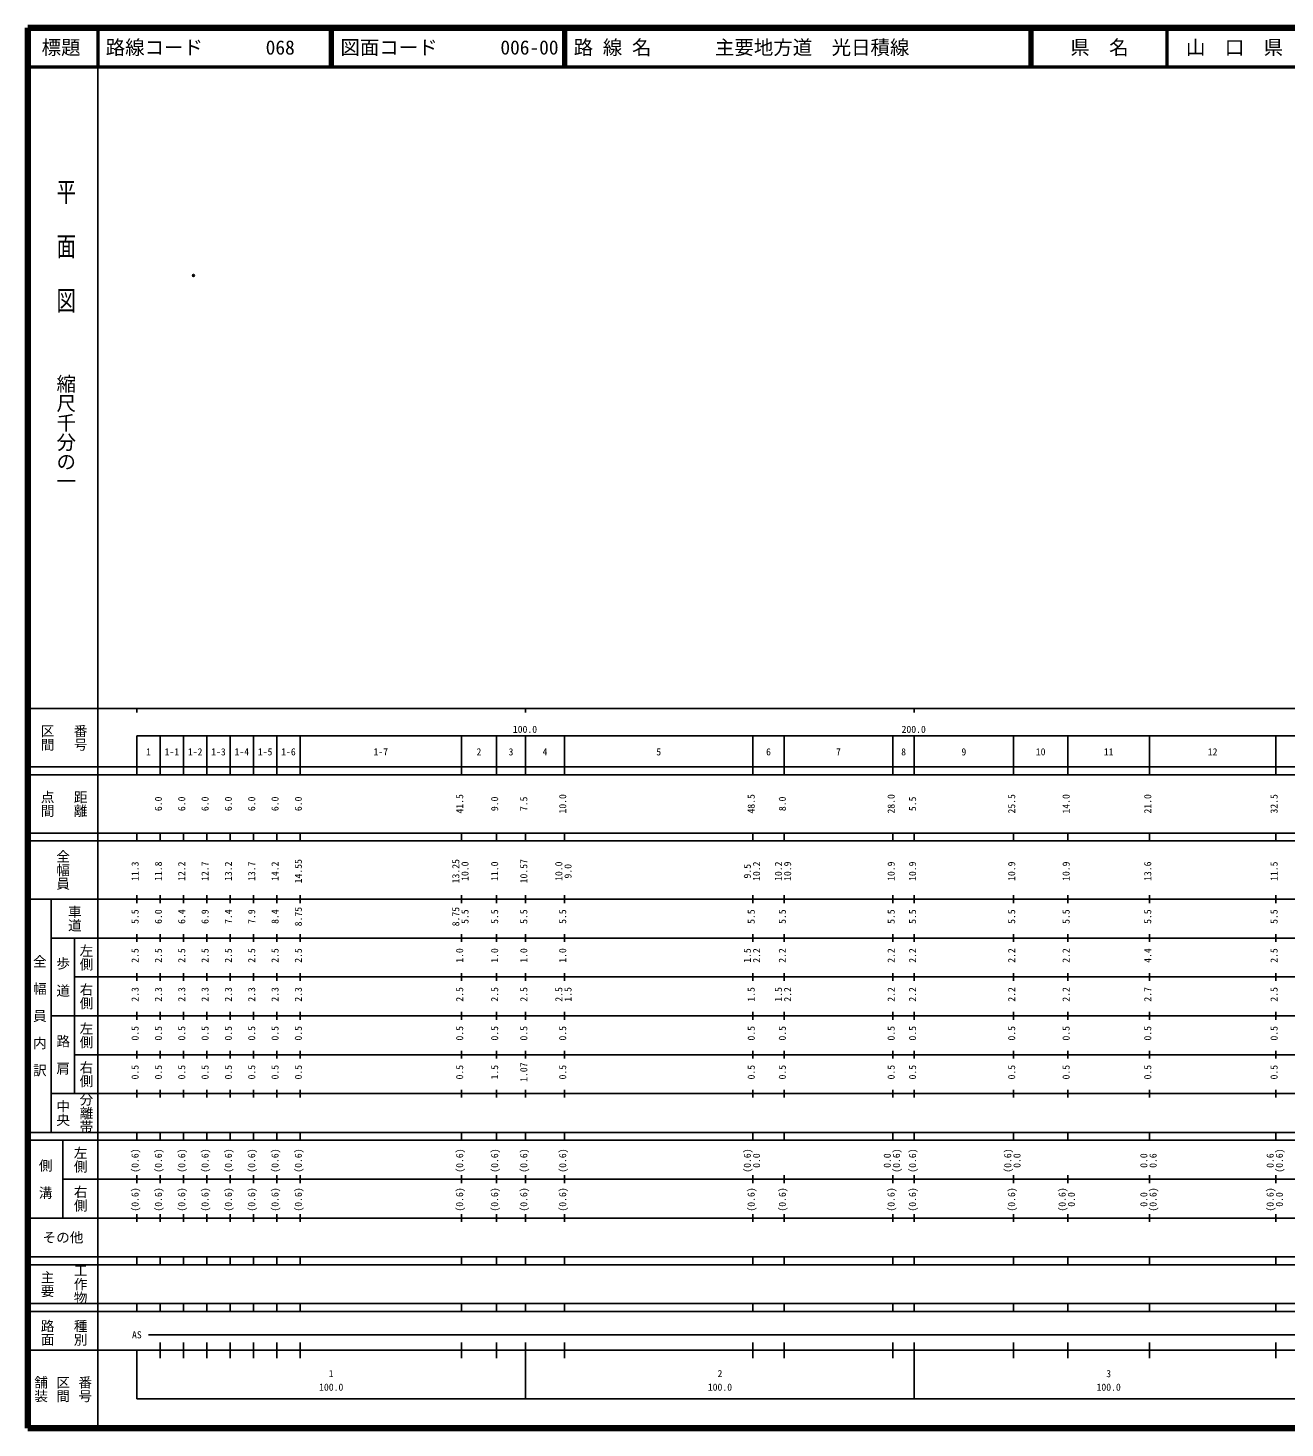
# Model space of a CAD drawing. Units: millimetres on the paper. Extents: x 40 to 680, y 20 to 380.
# Drawn here: x 40 to 363.4, y 20 to 380 of the extents above; entities that cross this region are included whole.
import ezdxf
from ezdxf.enums import TextEntityAlignment as Align

# ---------------------------------------------------------------- set-up
doc = ezdxf.new("R2010")
doc.units = ezdxf.units.MM
doc.header["$PDMODE"] = 32
doc.header["$PDSIZE"] = 0.5
doc.layers.add('M-OTRS', color=6, linetype='Continuous')
doc.layers.add('M-TTL-TXT', color=7, linetype='Continuous')
for name, color, linetype, lineweight in [('M-TTL', 2, 'Continuous', 140), ('M-TTL-BAND', 7, 'Continuous', 25), ('M-TTL-LINE', 7, 'Continuous', 50)]:
    doc.layers.add(name, color=color, linetype=linetype, lineweight=lineweight)
doc.styles.add('@ＭＳ ゴシック', font='')
doc.styles.add('ＭＳ ゴシック', font='')
doc.styles.get('@ＭＳ ゴシック').set_extended_font_data('@MS Gothic')
doc.styles.get('ＭＳ ゴシック').set_extended_font_data('MS Gothic')

msp = doc.modelspace()

# ---------------------------------------------------------------- linework, layer by layer
at = {"layer": 'M-OTRS'}
msp.add_point((82.571, 316.367), dxfattribs=at)
at = {"layer": 'M-TTL'}
for p, q in [((40, 380), (40, 20)), ((680, 380), (40, 380)), ((40, 20), (680, 20))]:
    msp.add_line(p, q, dxfattribs=at)
at = {"layer": 'M-TTL-BAND'}
for p, q in [((58, 370), (58, 20)), ((40, 205), (579, 205)), ((68, 205), (68, 204)), ((168, 205), (168, 204)), ((268, 205), (268, 204)), ((68, 198), (579, 198)), ((68, 198), (68, 188)), ((74, 188), (74, 198)), ((80, 188), (80, 198)), ((86, 188), (86, 198)), ((92, 188), (92, 198)), ((98, 188), (98, 198)), ((104, 188), (104, 198)), ((110, 188), (110, 198)), ((151.5, 188), (151.5, 198)), ((160.5, 188), (160.5, 198)), ((168, 188), (168, 198)), ((178, 188), (178, 198)), ((226.5, 188), (226.5, 198)), ((234.5, 188), (234.5, 198)), ((262.5, 188), (262.5, 198)), ((268, 188), (268, 198)), ((293.5, 188), (293.5, 198)), ((307.5, 188), (307.5, 198)), ((328.5, 188), (328.5, 198)), ((361, 188), (361, 198)), ((40, 190), (579, 190)), ((40, 188), (579, 188)), ((40, 173), (579, 173)), ((68, 171), (68, 173)), ((74, 171), (74, 173)), ((80, 171), (80, 173)), ((86, 171), (86, 173)), ((92, 171), (92, 173)), ((98, 171), (98, 173)), ((104, 171), (104, 173)), ((110, 171), (110, 173)), ((151.5, 171), (151.5, 173)), ((160.5, 171), (160.5, 173)), ((168, 171), (168, 173)), ((178, 171), (178, 173)), ((226.5, 171), (226.5, 173)), ((234.5, 171), (234.5, 173)), ((262.5, 171), (262.5, 173)), ((268, 171), (268, 173)), ((293.5, 171), (293.5, 173)), ((307.5, 171), (307.5, 173)), ((328.5, 171), (328.5, 173)), ((361, 171), (361, 173)), ((40, 171), (579, 171)), ((40, 156), (579, 156)), ((46, 96), (46, 156)), ((68, 155), (68, 157)), ((74, 155), (74, 157)), ((80, 155), (80, 157)), ((86, 155), (86, 157)), ((92, 155), (92, 157)), ((98, 155), (98, 157)), ((104, 155), (104, 157)), ((110, 155), (110, 157)), ((151.5, 155), (151.5, 157)), ((160.5, 155), (160.5, 157)), ((168, 155), (168, 157)), ((178, 155), (178, 157)), ((226.5, 155), (226.5, 157)), ((234.5, 155), (234.5, 157)), ((262.5, 155), (262.5, 157)), ((268, 155), (268, 157)), ((293.5, 155), (293.5, 157)), ((307.5, 155), (307.5, 157)), ((328.5, 155), (328.5, 157)), ((361, 155), (361, 157)), ((46, 146), (579, 146)), ((52, 146), (52, 106)), ((68, 145), (68, 147)), ((74, 145), (74, 147)), ((80, 145), (80, 147)), ((86, 145), (86, 147)), ((92, 145), (92, 147)), ((98, 145), (98, 147)), ((104, 145), (104, 147)), ((110, 145), (110, 147)), ((151.5, 145), (151.5, 147)), ((160.5, 145), (160.5, 147)), ((168, 145), (168, 147)), ((178, 145), (178, 147)), ((226.5, 145), (226.5, 147)), ((234.5, 145), (234.5, 147)), ((262.5, 145), (262.5, 147)), ((268, 145), (268, 147)), ((293.5, 145), (293.5, 147)), ((307.5, 145), (307.5, 147)), ((328.5, 145), (328.5, 147)), ((361, 145), (361, 147)), ((68, 135), (68, 137)), ((74, 135), (74, 137)), ((80, 135), (80, 137)), ((86, 135), (86, 137)), ((92, 135), (92, 137)), ((98, 135), (98, 137)), ((104, 135), (104, 137)), ((110, 135), (110, 137)), ((151.5, 135), (151.5, 137)), ((160.5, 135), (160.5, 137)), ((168, 135), (168, 137)), ((178, 135), (178, 137)), ((226.5, 135), (226.5, 137)), ((234.5, 135), (234.5, 137)), ((262.5, 135), (262.5, 137)), ((268, 135), (268, 137)), ((293.5, 135), (293.5, 137)), ((307.5, 135), (307.5, 137)), ((328.5, 135), (328.5, 137)), ((361, 135), (361, 137)), ((52, 136), (579, 136)), ((46, 126), (579, 126)), ((68, 125), (68, 127)), ((74, 125), (74, 127)), ((80, 125), (80, 127)), ((86, 125), (86, 127)), ((92, 125), (92, 127)), ((98, 125), (98, 127)), ((104, 125), (104, 127)), ((110, 125), (110, 127)), ((151.5, 125), (151.5, 127)), ((160.5, 125), (160.5, 127)), ((168, 125), (168, 127)), ((178, 125), (178, 127)), ((226.5, 125), (226.5, 127)), ((234.5, 125), (234.5, 127)), ((262.5, 125), (262.5, 127)), ((268, 125), (268, 127)), ((293.5, 125), (293.5, 127)), ((307.5, 125), (307.5, 127)), ((328.5, 125), (328.5, 127)), ((361, 125), (361, 127)), ((52, 116), (579, 116)), ((68, 115), (68, 117)), ((74, 115), (74, 117)), ((80, 115), (80, 117)), ((86, 115), (86, 117)), ((92, 115), (92, 117)), ((98, 115), (98, 117)), ((104, 115), (104, 117)), ((110, 115), (110, 117)), ((151.5, 115), (151.5, 117)), ((160.5, 115), (160.5, 117)), ((168, 115), (168, 117)), ((178, 115), (178, 117)), ((226.5, 115), (226.5, 117)), ((234.5, 115), (234.5, 117)), ((262.5, 115), (262.5, 117)), ((268, 115), (268, 117)), ((293.5, 115), (293.5, 117)), ((307.5, 115), (307.5, 117)), ((328.5, 115), (328.5, 117)), ((361, 115), (361, 117)), ((46, 106), (579, 106)), ((68, 105), (68, 107)), ((74, 105), (74, 107)), ((80, 105), (80, 107)), ((86, 105), (86, 107)), ((92, 105), (92, 107)), ((98, 105), (98, 107)), ((104, 105), (104, 107)), ((110, 105), (110, 107)), ((151.5, 105), (151.5, 107)), ((160.5, 105), (160.5, 107)), ((168, 105), (168, 107)), ((178, 105), (178, 107)), ((226.5, 105), (226.5, 107)), ((234.5, 105), (234.5, 107)), ((262.5, 105), (262.5, 107)), ((268, 105), (268, 107)), ((293.5, 105), (293.5, 107)), ((307.5, 105), (307.5, 107)), ((328.5, 105), (328.5, 107)), ((361, 105), (361, 107)), ((40, 96), (579, 96)), ((40, 94), (579, 94)), ((49, 94), (49, 74)), ((68, 94), (68, 96)), ((74, 94), (74, 96)), ((80, 94), (80, 96)), ((86, 94), (86, 96)), ((92, 94), (92, 96)), ((98, 94), (98, 96)), ((104, 94), (104, 96)), ((110, 94), (110, 96)), ((151.5, 94), (151.5, 96)), ((160.5, 94), (160.5, 96)), ((168, 94), (168, 96)), ((178, 94), (178, 96)), ((226.5, 94), (226.5, 96)), ((234.5, 94), (234.5, 96)), ((262.5, 94), (262.5, 96)), ((268, 94), (268, 96)), ((293.5, 94), (293.5, 96)), ((307.5, 94), (307.5, 96)), ((328.5, 94), (328.5, 96)), ((361, 94), (361, 96)), ((49, 84), (579, 84)), ((68, 83), (68, 85)), ((74, 83), (74, 85)), ((80, 83), (80, 85)), ((86, 83), (86, 85)), ((92, 83), (92, 85)), ((98, 83), (98, 85)), ((104, 83), (104, 85)), ((110, 83), (110, 85)), ((151.5, 83), (151.5, 85)), ((160.5, 83), (160.5, 85)), ((168, 83), (168, 85)), ((178, 83), (178, 85)), ((226.5, 83), (226.5, 85)), ((234.5, 83), (234.5, 85)), ((262.5, 83), (262.5, 85)), ((268, 83), (268, 85)), ((293.5, 83), (293.5, 85)), ((307.5, 83), (307.5, 85)), ((328.5, 83), (328.5, 85)), ((361, 83), (361, 85)), ((40, 74), (579, 74)), ((68, 73), (68, 75)), ((74, 73), (74, 75)), ((80, 73), (80, 75)), ((86, 73), (86, 75)), ((92, 73), (92, 75)), ((98, 73), (98, 75)), ((104, 73), (104, 75)), ((110, 73), (110, 75)), ((151.5, 73), (151.5, 75)), ((160.5, 73), (160.5, 75)), ((168, 73), (168, 75)), ((178, 73), (178, 75)), ((226.5, 73), (226.5, 75)), ((234.5, 73), (234.5, 75)), ((262.5, 73), (262.5, 75)), ((268, 73), (268, 75)), ((293.5, 73), (293.5, 75)), ((307.5, 73), (307.5, 75)), ((328.5, 73), (328.5, 75)), ((361, 73), (361, 75)), ((40, 64), (579, 64)), ((40, 62), (579, 62)), ((68, 62), (68, 64)), ((74, 62), (74, 64)), ((80, 62), (80, 64)), ((86, 62), (86, 64)), ((92, 62), (92, 64)), ((98, 62), (98, 64)), ((104, 62), (104, 64)), ((110, 62), (110, 64)), ((151.5, 62), (151.5, 64)), ((160.5, 62), (160.5, 64)), ((168, 62), (168, 64)), ((178, 62), (178, 64)), ((226.5, 62), (226.5, 64)), ((234.5, 62), (234.5, 64)), ((262.5, 62), (262.5, 64)), ((268, 62), (268, 64)), ((293.5, 62), (293.5, 64)), ((307.5, 62), (307.5, 64)), ((328.5, 62), (328.5, 64)), ((361, 62), (361, 64)), ((40, 52), (579, 52)), ((68, 50), (68, 52)), ((74, 50), (74, 52)), ((80, 50), (80, 52)), ((86, 50), (86, 52)), ((92, 50), (92, 52)), ((98, 50), (98, 52)), ((104, 50), (104, 52)), ((110, 50), (110, 52)), ((151.5, 50), (151.5, 52)), ((160.5, 50), (160.5, 52)), ((168, 50), (168, 52)), ((178, 50), (178, 52)), ((226.5, 50), (226.5, 52)), ((234.5, 50), (234.5, 52)), ((262.5, 50), (262.5, 52)), ((268, 50), (268, 52)), ((293.5, 50), (293.5, 52)), ((307.5, 50), (307.5, 52)), ((328.5, 50), (328.5, 52)), ((361, 50), (361, 52)), ((40, 50), (579, 50)), ((71, 44), (565, 44)), ((40, 40), (579, 40)), ((68, 40), (68, 27.5)), ((74, 38), (74, 42)), ((80, 38), (80, 42)), ((86, 38), (86, 42)), ((92, 38), (92, 42)), ((98, 38), (98, 42)), ((104, 38), (104, 42)), ((110, 38), (110, 42)), ((151.5, 38), (151.5, 42)), ((160.5, 38), (160.5, 42)), ((168, 27.5), (168, 42)), ((178, 38), (178, 42)), ((226.5, 38), (226.5, 42)), ((234.5, 38), (234.5, 42)), ((262.5, 38), (262.5, 42)), ((268, 27.5), (268, 42)), ((293.5, 38), (293.5, 42)), ((307.5, 38), (307.5, 42)), ((328.5, 38), (328.5, 42)), ((361, 38), (361, 42)), ((68, 27.5), (579, 27.5))]:
    msp.add_line(p, q, dxfattribs=at)
at = {"layer": 'M-TTL-LINE'}
for p, q in [((58, 380), (58, 370)), ((117.75, 380), (117.75, 370)), ((118.25, 380), (118.25, 370)), ((177.75, 380), (177.75, 370)), ((178.25, 380), (178.25, 370)), ((297.75, 380), (297.75, 370)), ((298.25, 380), (298.25, 370)), ((333, 380), (333, 370)), ((40, 370), (680, 370))]:
    msp.add_line(p, q, dxfattribs=at)

# ---------------------------------------------------------------- texts
at = {"layer": 'M-TTL-BAND', "style": '@ＭＳ ゴシック', "width": 1.4}
msp.add_text('平  面  図', height=3.666, rotation=270, dxfattribs=at).set_placement((49.777, 306.475), align=Align.MIDDLE_RIGHT)
at = {"layer": 'M-TTL-BAND', "style": '@ＭＳ ゴシック'}
msp.add_text('縮尺千分の一', height=3.666, rotation=270, dxfattribs=at).set_placement((49.777, 261.03), align=Align.MIDDLE_RIGHT)
for s, p in [('区間', (45, 197.5)), ('番号', (53.5, 197.5)), ('点間', (45, 180.5)), ('距離', (53.5, 180.5)), ('全幅員', (49, 163.5)), ('車道', (52, 151)), ('左側', (55, 141)), ('全\u3000幅\u3000員\u3000内\u3000訳', (43, 126)), ('歩\u3000道', (49, 136)), ('右側', (55, 131)), ('左側', (55, 121)), ('路\u3000肩', (49, 116)), ('右側', (55, 111)), ('分離帯', (55, 101)), ('中央', (49, 101)), ('左側', (53.5, 89)), ('側\u3000溝', (44.5, 84)), ('右側', (53.5, 79)), ('工作物', (53.5, 57)), ('主要', (45, 57)), ('路面', (45, 44.5)), ('種別', (53.5, 44.5)), ('舗装', (43.333, 30)), ('区間', (49, 30)), ('番号', (54.667, 30))]:
    msp.add_text(s, height=2.566, rotation=270, dxfattribs=at).set_placement(p, align=Align.MIDDLE_CENTER)
at = {"layer": 'M-TTL-BAND', "style": 'ＭＳ ゴシック'}
for s, p in [('100.0', (167.844, 198.195)), ('200.0', (267.844, 198.195)), ('1', (71, 192.405)), ('1-1', (77, 192.405)), ('1-2', (83, 192.405)), ('1-3', (89, 192.405)), ('1-4', (95, 192.405)), ('1-5', (101, 192.405)), ('1-6', (107, 192.405)), ('1-7', (130.75, 192.405)), ('2', (156, 192.405)), ('3', (164.25, 192.405)), ('4', (173, 192.405)), ('5', (202.25, 192.405)), ('6', (230.5, 192.405)), ('7', (248.5, 192.405)), ('8', (265.25, 192.405)), ('9', (280.75, 192.405)), ('10', (300.5, 192.405)), ('11', (318, 192.405)), ('12', (344.75, 192.405)), ('AS', (68, 42.5)), ('1', (118, 32.523)), ('2', (218, 32.523)), ('3', (318, 32.523)), ('100.0', (118, 29.033)), ('100.0', (218, 29.033)), ('100.0', (318, 29.033))]:
    msp.add_text(s, height=1.833, dxfattribs=at).set_placement(p, align=Align.BOTTOM_CENTER)
for s, p in [('6.0', (75, 180.5)), ('6.0', (81, 180.5)), ('6.0', (87, 180.5)), ('6.0', (93, 180.5)), ('6.0', (99, 180.5)), ('6.0', (105, 180.5)), ('6.0', (111, 180.5)), ('41.5', (152.5, 180.5)), ('9.0', (161.5, 180.5)), ('7.5', (169, 180.5)), ('10.0', (179, 180.5)), ('48.5', (227.5, 180.5)), ('8.0', (235.5, 180.5)), ('28.0', (263.5, 180.5)), ('5.5', (269, 180.5)), ('25.5', (294.5, 180.5)), ('14.0', (308.5, 180.5)), ('21.0', (329.5, 180.5)), ('32.5', (362, 180.5)), ('14.55', (111, 163.174)), ('13.25', (151.5, 163.174)), ('10.57', (169, 163.174)), ('11.3', (69, 163.174)), ('11.8', (75, 163.174)), ('12.2', (81, 163.174)), ('12.7', (87, 163.174)), ('13.2', (93, 163.174)), ('13.7', (99, 163.174)), ('14.2', (105, 163.174)), ('10.0', (153.87, 163.174)), ('11.0', (161.5, 163.174)), ('10.0', (178, 163.174)), ('9.0', (180.37, 163.174)), ('9.5', (226.5, 163.174)), ('10.2', (228.87, 163.174)), ('10.2', (234.5, 163.174)), ('10.9', (236.87, 163.174)), ('10.9', (263.5, 163.174)), ('10.9', (269, 163.174)), ('10.9', (294.5, 163.174)), ('10.9', (308.5, 163.174)), ('13.6', (329.5, 163.174)), ('11.5', (362, 163.174)), ('5.5', (69, 151.5)), ('6.0', (75, 151.5)), ('6.4', (81, 151.5)), ('6.9', (87, 151.5)), ('7.4', (93, 151.5)), ('7.9', (99, 151.5)), ('8.4', (105, 151.5)), ('8.75', (111, 151.5)), ('8.75', (151.5, 151.5)), ('5.5', (153.87, 151.5)), ('5.5', (161.5, 151.5)), ('5.5', (169, 151.5)), ('5.5', (179, 151.5)), ('5.5', (227.5, 151.5)), ('5.5', (235.5, 151.5)), ('5.5', (263.5, 151.5)), ('5.5', (269, 151.5)), ('5.5', (294.5, 151.5)), ('5.5', (308.5, 151.5)), ('5.5', (329.5, 151.5)), ('5.5', (362, 151.5)), ('2.5', (69, 141.5)), ('2.5', (75, 141.5)), ('2.5', (81, 141.5)), ('2.5', (87, 141.5)), ('2.5', (93, 141.5)), ('2.5', (99, 141.5)), ('2.5', (105, 141.5)), ('2.5', (111, 141.5)), ('1.0', (152.5, 141.5)), ('1.0', (161.5, 141.5)), ('1.0', (169, 141.5)), ('1.0', (179, 141.5)), ('1.5', (226.5, 141.5)), ('2.2', (228.87, 141.5)), ('2.2', (235.5, 141.5)), ('2.2', (263.5, 141.5)), ('2.2', (269, 141.5)), ('2.2', (294.5, 141.5)), ('2.2', (308.5, 141.5)), ('4.4', (329.5, 141.5)), ('2.5', (362, 141.5)), ('2.3', (69, 131.5)), ('2.3', (75, 131.5)), ('2.3', (81, 131.5)), ('2.3', (87, 131.5)), ('2.3', (93, 131.5)), ('2.3', (99, 131.5)), ('2.3', (105, 131.5)), ('2.3', (111, 131.5)), ('2.5', (152.5, 131.5)), ('2.5', (161.5, 131.5)), ('2.5', (169, 131.5)), ('2.5', (178, 131.5)), ('1.5', (180.37, 131.5)), ('1.5', (227.5, 131.5)), ('1.5', (234.5, 131.5)), ('2.2', (236.87, 131.5)), ('2.2', (263.5, 131.5)), ('2.2', (269, 131.5)), ('2.2', (294.5, 131.5)), ('2.2', (308.5, 131.5)), ('2.7', (329.5, 131.5)), ('2.5', (362, 131.5)), ('0.5', (69, 121.5)), ('0.5', (75, 121.5)), ('0.5', (81, 121.5)), ('0.5', (87, 121.5)), ('0.5', (93, 121.5)), ('0.5', (99, 121.5)), ('0.5', (105, 121.5)), ('0.5', (111, 121.5)), ('0.5', (152.5, 121.5)), ('0.5', (161.5, 121.5)), ('0.5', (169, 121.5)), ('0.5', (179, 121.5)), ('0.5', (227.5, 121.5)), ('0.5', (235.5, 121.5)), ('0.5', (263.5, 121.5)), ('0.5', (269, 121.5)), ('0.5', (294.5, 121.5)), ('0.5', (308.5, 121.5)), ('0.5', (329.5, 121.5)), ('0.5', (362, 121.5)), ('0.5', (69, 111.5)), ('0.5', (75, 111.5)), ('0.5', (81, 111.5)), ('0.5', (87, 111.5)), ('0.5', (93, 111.5)), ('0.5', (99, 111.5)), ('0.5', (105, 111.5)), ('0.5', (111, 111.5)), ('0.5', (152.5, 111.5)), ('1.5', (161.5, 111.5)), ('1.07', (169, 111.5)), ('0.5', (179, 111.5)), ('0.5', (227.5, 111.5)), ('0.5', (235.5, 111.5)), ('0.5', (263.5, 111.5)), ('0.5', (269, 111.5)), ('0.5', (294.5, 111.5)), ('0.5', (308.5, 111.5)), ('0.5', (329.5, 111.5)), ('0.5', (362, 111.5)), ('(0.6)', (69, 88.764)), ('(0.6)', (75, 88.764)), ('(0.6)', (81, 88.764)), ('(0.6)', (87, 88.764)), ('(0.6)', (93, 88.764)), ('(0.6)', (99, 88.764)), ('(0.6)', (105, 88.764)), ('(0.6)', (111, 88.764)), ('(0.6)', (152.5, 88.764)), ('(0.6)', (161.5, 88.764)), ('(0.6)', (169, 88.764)), ('(0.6)', (179, 88.764)), ('(0.6)', (226.5, 88.764)), ('0.0', (228.87, 88.764)), ('0.0', (262.5, 88.764)), ('(0.6)', (264.87, 88.764)), ('(0.6)', (269, 88.764)), ('(0.6)', (293.5, 88.764)), ('0.0', (295.87, 88.764)), ('0.0', (328.5, 88.764)), ('0.6', (330.87, 88.764)), ('0.6', (361, 88.764)), ('(0.6)', (363.37, 88.764)), ('(0.6)', (69, 78.764)), ('(0.6)', (75, 78.764)), ('(0.6)', (81, 78.764)), ('(0.6)', (87, 78.764)), ('(0.6)', (93, 78.764)), ('(0.6)', (99, 78.764)), ('(0.6)', (105, 78.764)), ('(0.6)', (111, 78.764)), ('(0.6)', (152.5, 78.764)), ('(0.6)', (161.5, 78.764)), ('(0.6)', (169, 78.764)), ('(0.6)', (179, 78.764)), ('(0.6)', (227.5, 78.764)), ('(0.6)', (235.5, 78.764)), ('(0.6)', (263.5, 78.764)), ('(0.6)', (269, 78.764)), ('(0.6)', (294.5, 78.764)), ('(0.6)', (307.5, 78.764)), ('0.0', (309.87, 78.764)), ('0.0', (328.5, 78.764)), ('(0.6)', (330.87, 78.764)), ('(0.6)', (361, 78.764)), ('0.0', (363.37, 78.764))]:
    msp.add_text(s, height=1.833, rotation=90, dxfattribs=at).set_placement(p, align=Align.BOTTOM_CENTER)
msp.add_text('その他', height=2.566, dxfattribs=at).set_placement((49, 69), align=Align.MIDDLE_CENTER)
at = {"layer": 'M-TTL-TXT', "style": 'ＭＳ ゴシック'}
for s, p in [('標題', (48.5, 375)), ('県\u3000名', (315.625, 375)), ('山\u3000口\u3000県', (350.375, 375))]:
    msp.add_text(s, height=3.666, dxfattribs=at).set_placement(p, align=Align.MIDDLE_CENTER)
for s, p in [('路線コード', (60, 375)), ('068', (101.142, 375)), ('図面コード', (120.38, 375)), ('006-00', (161.521, 375)), ('路 線 名', (180.38, 375)), ('主要地方道\u3000光日積線', (216.734, 375))]:
    msp.add_text(s, height=3.666, dxfattribs=at).set_placement(p, align=Align.MIDDLE_LEFT)

doc.saveas('drawing.dxf')
